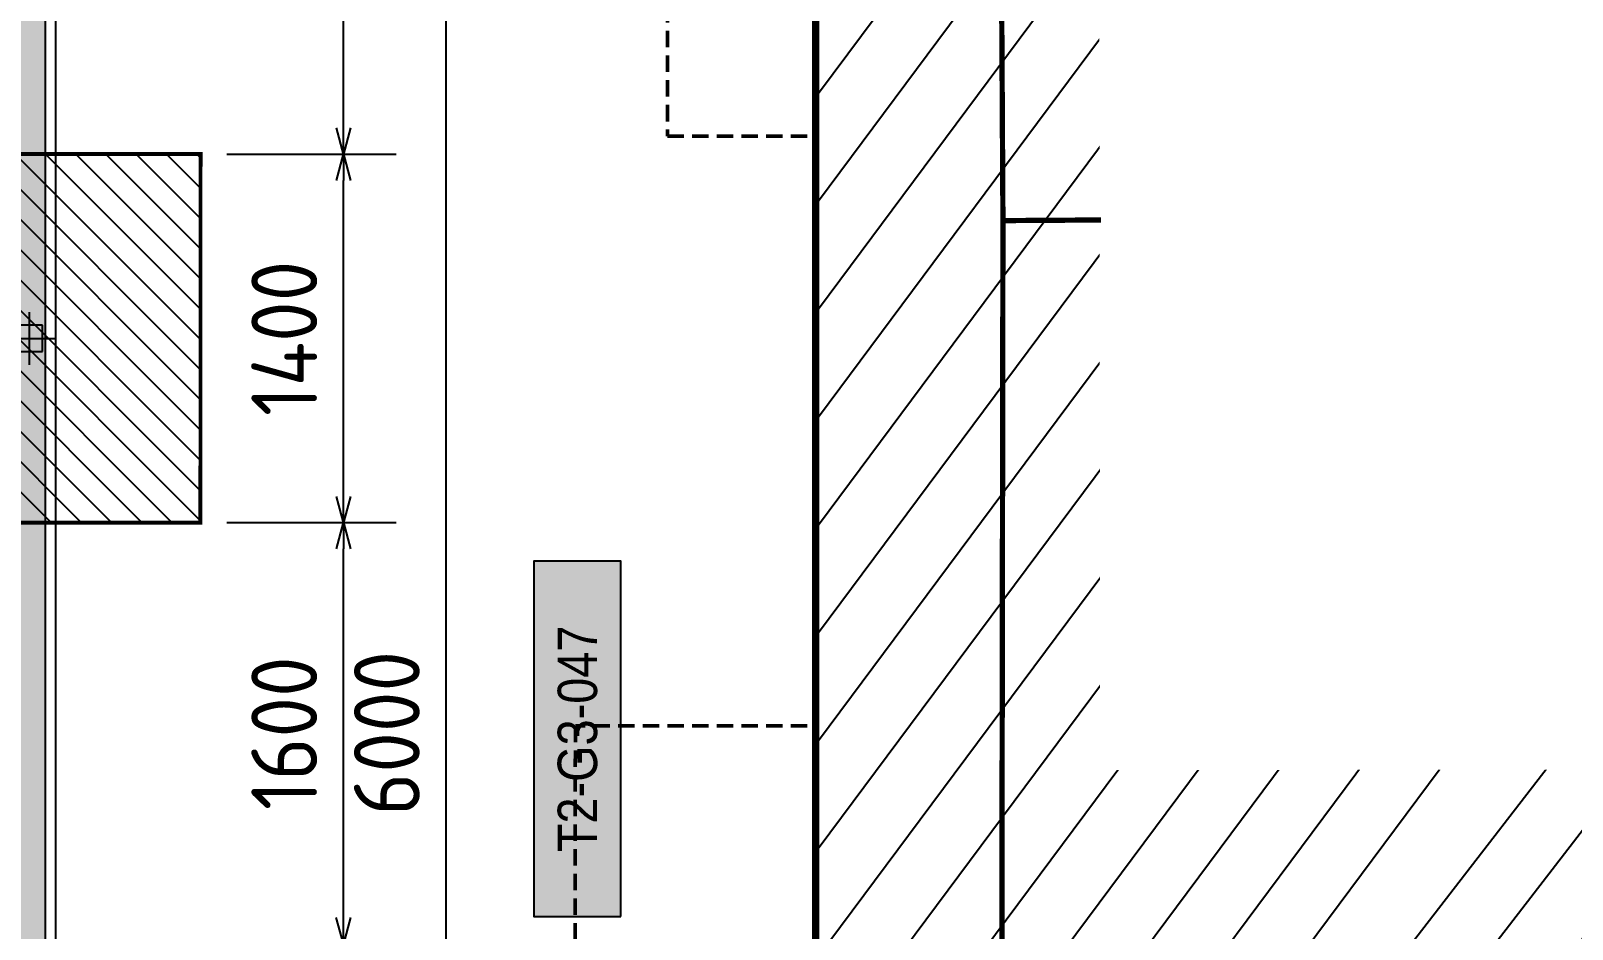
# Model space of a CAD drawing. Header units: centimetres. Extents: x -6122352 to 7132207, y -1694241 to 1947892.
# Drawn here: x 77676 to 83534, y -118284 to -114872 of the extents above; entities that cross this region are included whole.
import ezdxf
from ezdxf.enums import TextEntityAlignment as Align
from ezdxf.xclip import XClip

# ---------------------------------------------------------------- set-up
doc = ezdxf.new("R2010")
doc.units = ezdxf.units.CM
doc.header["$MEASUREMENT"] = 0
doc.header["$XCLIPFRAME"] = 2
doc.header["$PDMODE"] = 66
doc.header["$PDSIZE"] = 100
doc.linetypes.add('DASHED2', pattern=[0.375, 0.25, -0.125])
doc.linetypes.add('XR-AR-END-SETTING OUT PLAN$0$23261-XR-AR-SI-GF$0$HIDDEN', pattern=[0.375, 0.25, -0.125])
for name, color, linetype in [('00-MI-DIM', 7, 'Continuous'), ('23585-XR-AR-BOUNDARY WALLS AND SETBACKS$0$setback', 7, 'XR-AR-END-SETTING OUT PLAN$0$23261-XR-AR-SI-GF$0$HIDDEN'), ('@MI-FOOTINGS', 7, 'Continuous'), ('@MI-REF LAYER', 7, 'Continuous'), ('@MI-TYPE-02', 6, 'Continuous'), ('B_TH_6', 7, 'Continuous'), ('PANEL-TAGS', 7, 'Continuous')]:
    doc.layers.add(name, color=color, linetype=linetype)
doc.layers.add('08-Compound Wall-2', color=6, linetype='Continuous', lineweight=25, true_color=0xff00ff)
for name, color, linetype, lineweight in [('@ Foundations', 4, 'DASHED2', 50), ('A-ANNO-TEXT', 3, 'Continuous', 25), ('XR-AR-END-SETTING OUT PLAN$0$23585-XR-AR-END-GROUND FLOOR$0$A-GLAZ-SILL', 8, 'Continuous', 5), ('XR-AR-END-SETTING OUT PLAN$0$23585-XR-AR-END-GROUND FLOOR$0$A-GLAZ-WNDO', 232, 'Continuous', 9), ('XR-AR-END-SETTING OUT PLAN$0$23585-XR-AR-END-GROUND FLOOR$0$A-WALL', 7, 'Continuous', 30)]:
    doc.layers.add(name, color=color, linetype=linetype, lineweight=lineweight)
doc.styles.add('PANELTAG_STYLE', font='arial.ttf')
doc.styles.add('Schueco-BEMSTIL', font='isocpeur.ttf', dxfattribs={"width": 0.9})
doc.dimstyles.new('MI- JWC-TXT-2.5 MM', dxfattribs={"dimscale": 1.5, "dimtxt": 2.5, "dimasz": 1, "dimexe": 2, "dimexo": 1, "dimgap": 1, "dimtad": 1, "dimdec": 0, "dimdsep": 46, "dimtxsty": 'Schueco-BEMSTIL', "dimblk": 'OPEN30', "dimcen": 0, "dimdle": 2, "dimclrd": 140, "dimclre": 8, "dimclrt": 40, "dimadec": 0, "dimazin": 2, "dimtfac": 1, "dimtdec": 0, "dimtix": 1, "dimtmove": 2, "dimatfit": 3, "dimldrblk": 'OPEN', "dimfxl": 2, "dimlwd": -1, "dimlwe": -1, "dimarcsym": 0})

# ---------------------------------------------------------------- blocks, each defined once
blk = doc.blocks.new('23585-XR-AR-BOUNDARY WALLS AND SETBACKS')
at = {"layer": '08-Compound Wall-2'}
blk.add_lwpolyline([(496524.287, 2768880.8739), (496541.9083, 2768864.7278)], dxfattribs=at)
at = {"layer": '23585-XR-AR-BOUNDARY WALLS AND SETBACKS$0$setback', "ltscale": 40, "const_width": 0.05}
blk.add_lwpolyline([(496542.7615, 2768867.8793), (496546.9164, 2768872.4137), (496550.9698, 2768876.8374), (496555.0232, 2768881.2612), (496559.0766, 2768885.685), (496563.13, 2768890.1088), (496567.1836, 2768894.5325), (496571.237, 2768898.9562), (496575.3899, 2768903.4888), (496561.0132, 2768916.663), (496556.8596, 2768912.13), (496552.8062, 2768907.7062), (496548.7528, 2768903.2824), (496544.6994, 2768898.8586), (496540.6457, 2768894.4347), (496536.5924, 2768890.011), (496534.4644, 2768887.6886), (496532.5389, 2768885.5873), (496528.3843, 2768881.0529), (496542.7615, 2768867.8793)], dxfattribs=at)
blk = doc.blocks.new('A$C9d9485f6')
at = {"layer": 'A-ANNO-TEXT', "rotation": 312.4881850805905}
blk.add_blockref('23585-XR-AR-BOUNDARY WALLS AND SETBACKS', (-2377088.5348, -1504219.2521), dxfattribs=at)
blk = doc.blocks.new('XR-AR-END-SETTING OUT PLAN')
at = {"layer": 'XR-AR-END-SETTING OUT PLAN$0$23585-XR-AR-END-GROUND FLOOR$0$A-GLAZ-SILL', "color": 8}
blk.add_line((3250.3, 17540.3), (3250.1, 14850), dxfattribs=at)
at = {"layer": 'XR-AR-END-SETTING OUT PLAN$0$23585-XR-AR-END-GROUND FLOOR$0$A-GLAZ-WNDO', "color": 8}
for p, q in [((3000.3, 17540.3), (3000.1, 14850)), ((3000.3, 17540.3), (3250.3, 17540.3)), ((3150.1, 14850), (3150.3, 17540.3)), ((3000.3, 17490.3), (3150.3, 17490.3)), ((3150.1, 16727.2), (3000.1, 16727.2)), ((3150.1, 16677.2), (3000.1, 16677.2)), ((3150.1, 15777.2), (3000.1, 15777.2)), ((3150.1, 15727.2), (3000.1, 15727.2)), ((3150.1, 14900), (3000.1, 14900)), ((3000.1, 14850), (3250.1, 14850))]:
    blk.add_line(p, q, dxfattribs=at)
for points in [[(3050.3, 17490.3), (3050.1, 16727.2)], [(3050.1, 16677.2), (3050.1, 15777.2)], [(3050.1, 15727.2), (3050.1, 14900)]]:
    blk.add_lwpolyline(points, dxfattribs=at)
at = {"layer": 'XR-AR-END-SETTING OUT PLAN$0$23585-XR-AR-END-GROUND FLOOR$0$A-WALL', "color": 8}
for points in [[(3550.1, 19773.3), (3550.1, 19523.3), (3250.1, 19523.3), (3250.3, 17540.3), (3000.3, 17540.3), (3000.1, 19773.3)], [(3000.1, 12900), (3250.1, 12900), (3250.1, 13750), (3250.1, 14850), (3000.1, 14850)]]:
    blk.add_lwpolyline(points, close=True, dxfattribs=at)
blk = doc.blocks.new('END UNIT')
at = {"xscale": 0.001, "yscale": 0.001, "zscale": 0.001}
blk.add_blockref('XR-AR-END-SETTING OUT PLAN', (-9.1502, 0), dxfattribs=at)
blk = doc.blocks.new('TH_6')
blk.add_blockref('END UNIT', (495802.3054, 2769163.9966))
blk = doc.blocks.new('A$Ce2a03a74')
at = {"layer": 'B_TH_6', "xscale": 999.9914829579993, "yscale": 999.9914829579993, "zscale": 999.9914829579993}
blk.add_blockref('TH_6', (-495790404.5, -2769140733.3), dxfattribs=at)
blk = doc.blocks.new('23585-XR-AR-MALDIVE-2$0$TH_6')
at = {"ltscale": 10, "xscale": 0.00100002623446598, "yscale": 0.00100002623446598, "zscale": 0.00100002623446598}
blk.add_blockref('A$Ce2a03a74', (495794.6272, 2769164.3184), dxfattribs=at)
at = {"layer": '@ Foundations', "linetype": 'DASHED2', "ltscale": 0.25}
for points in [[(495795.5804, 2769181.1868), (495796.9804, 2769181.1868), (495796.9804, 2769183.0868), (495795.5804, 2769183.0868)], [(495795.2303, 2769176.2469), (495797.3303, 2769176.2469), (495797.3303, 2769178.9469), (495795.2303, 2769178.9469)]]:
    blk.add_lwpolyline(points, close=True, dxfattribs=at)
blk = doc.blocks.new('_Open30')
at = {"color": 0, "linetype": 'ByBlock', "lineweight": -2}
for p, q in [((-1, 0.268), (0, 0)), ((0, 0), (-1, -0.268)), ((0, 0), (-1, 0))]:
    blk.add_line(p, q, dxfattribs=at)
blk = doc.blocks.new('*D1449')
at = {"layer": '00-MI-DIM', "color": 8, "transparency": 16777216}
for p, q in [((395141.1, -182682.4), (396765.8, -182682.7)), ((395138.9, -188682.4), (396764.7, -188682.7))]:
    blk.add_line(p, q, dxfattribs=at)
at = {"layer": '00-MI-DIM', "color": 140, "transparency": 16777216}
blk.add_line((396564.7, -188582.6), (396565.8, -182782.6), dxfattribs=at)
at = {"layer": 'Defpoints', "color": 0, "transparency": 16777216}
for p in [(395041.1, -182682.4), (396565.8, -182682.6), (395038.9, -188682.4)]:
    blk.add_point(p, dxfattribs=at)
at = {"layer": '00-MI-DIM', "color": 140, "transparency": 16777216, "xscale": 100, "yscale": 100, "zscale": 100}
for p, rotation in [((396565.8, -182682.6), 89.98973417893167), ((396564.7, -188682.6), 269.9897341789317)]:
    blk.add_blockref('_Open30', p, dxfattribs=dict(at, rotation=rotation))
at = {"layer": '00-MI-DIM', "color": 40, "transparency": 16777216, "insert": (396340.2, -185682.6), "char_height": 250, "attachment_point": 5, "rotation": 89.98973, "style": 'Schueco-BEMSTIL'}
blk.add_mtext('6000', dxfattribs=at)
blk = doc.blocks.new('_Open')
at = {"color": 0, "linetype": 'ByBlock', "lineweight": -2}
for p, q in [((-1, 0.2), (0, 0)), ((-1, -0.2), (0, 0)), ((0, 0), (-1, 0))]:
    blk.add_line(p, q, dxfattribs=at)
blk = doc.blocks.new('T2-FOOTING PLAN')
at = {"layer": '@MI-FOOTINGS', "transparency": 33554679}
h = blk.add_hatch(dxfattribs=at)
h.set_pattern_fill('ANSI31', color=8, scale=650)
h.paths.add_polyline_path([(-700, 650), (700, 650), (700, -650), (-700, -650)])
at = {"layer": '@MI-FOOTINGS', "color": 160, "true_color": 0x3340f0, "const_width": 15}
blk.add_lwpolyline([(-700, 650), (700, 650), (700, -650), (-700, -650)], close=True, dxfattribs=at)
at = {"layer": '@MI-FOOTINGS', "color": 30}
blk.add_point((0, 0), dxfattribs=at)
blk = doc.blocks.new('*D1475')
at = {"layer": '00-MI-DIM', "color": 8, "transparency": 16777216}
for p, q in [((395731.8, -184882.5), (396375.2, -184882.6)), ((395731.5, -186482.5), (396374.9, -186482.6))]:
    blk.add_line(p, q, dxfattribs=at)
at = {"layer": '00-MI-DIM', "color": 140, "transparency": 16777216}
blk.add_line((396174.9, -186382.6), (396175.2, -184982.6), dxfattribs=at)
at = {"layer": 'Defpoints', "color": 0, "transparency": 16777216}
for p in [(395631.8, -184882.5), (396175.2, -184882.6), (395631.5, -186482.5)]:
    blk.add_point(p, dxfattribs=at)
at = {"layer": '00-MI-DIM', "color": 140, "transparency": 16777216, "xscale": 100, "yscale": 100, "zscale": 100}
for p, rotation in [((396175.2, -184882.6), 89.98973417893167), ((396174.9, -186482.6), 269.9897341789317)]:
    blk.add_blockref('_Open30', p, dxfattribs=dict(at, rotation=rotation))
at = {"layer": '00-MI-DIM', "color": 40, "transparency": 16777216, "insert": (395950.1, -185682.5), "char_height": 250, "attachment_point": 5, "rotation": 89.98973, "style": 'Schueco-BEMSTIL'}
blk.add_mtext('1600', dxfattribs=at)
blk = doc.blocks.new('*D1477')
at = {"layer": '00-MI-DIM', "color": 8, "transparency": 16777216}
for p, q in [((395732, -183482.5), (396375.5, -183482.6)), ((395731.8, -184882.5), (396375.2, -184882.6))]:
    blk.add_line(p, q, dxfattribs=at)
at = {"layer": '00-MI-DIM', "color": 140, "transparency": 16777216}
blk.add_line((396175.2, -184782.6), (396175.4, -183582.6), dxfattribs=at)
at = {"layer": 'Defpoints', "color": 0, "transparency": 16777216}
for p in [(395632, -183482.5), (396175.5, -183482.6), (395631.8, -184882.5)]:
    blk.add_point(p, dxfattribs=at)
at = {"layer": '00-MI-DIM', "color": 140, "transparency": 16777216, "xscale": 100, "yscale": 100, "zscale": 100}
for p, rotation in [((396175.5, -183482.6), 89.98973417893167), ((396175.2, -184882.6), 269.9897341789317)]:
    blk.add_blockref('_Open30', p, dxfattribs=dict(at, rotation=rotation))
at = {"layer": '00-MI-DIM', "color": 40, "transparency": 16777216, "insert": (395950.3, -184182.5), "char_height": 250, "attachment_point": 5, "rotation": 89.98973, "style": 'Schueco-BEMSTIL'}
blk.add_mtext('1400', dxfattribs=at)
blk = doc.blocks.new('*D1433')
at = {"layer": '00-MI-DIM', "color": 8, "transparency": 16777216}
for p, q in [((395733.4, -181872.5), (396375.8, -181872.6)), ((395732, -183482.5), (396375.5, -183482.6))]:
    blk.add_line(p, q, dxfattribs=at)
at = {"layer": '00-MI-DIM', "color": 140, "transparency": 16777216}
blk.add_line((396175.5, -183382.6), (396175.7, -181972.6), dxfattribs=at)
at = {"layer": 'Defpoints', "color": 0, "transparency": 16777216}
for p in [(395633.4, -181872.5), (396175.8, -181872.6), (395632, -183482.5)]:
    blk.add_point(p, dxfattribs=at)
at = {"layer": '00-MI-DIM', "color": 140, "transparency": 16777216, "xscale": 100, "yscale": 100, "zscale": 100}
for p, rotation in [((396175.8, -181872.6), 89.98973417893167), ((396175.5, -183482.6), 269.9897341789317)]:
    blk.add_blockref('_Open30', p, dxfattribs=dict(at, rotation=rotation))
at = {"layer": '00-MI-DIM', "color": 40, "transparency": 16777216, "insert": (395950.6, -182677.5), "char_height": 250, "attachment_point": 5, "rotation": 89.98973, "style": 'Schueco-BEMSTIL'}
blk.add_mtext('1610', dxfattribs=at)
blk = doc.blocks.new('PANELTAG')
at = {"layer": 'PANEL-TAGS', "color": 1}
blk.add_lwpolyline([(-13.5, -3.3), (13.5, -3.3), (13.5, 3.3), (-13.5, 3.3)], close=True, dxfattribs=at)
at = {"layer": 'PANEL-TAGS', "color": 40, "true_color": 0xffd700}
blk.add_solid([(-13.5, -3.3), (13.5, -3.3), (-13.5, 3.3), (13.5, 3.3)], dxfattribs=at)
at = {"layer": 'PANEL-TAGS', "color": 5, "style": 'PANELTAG_STYLE', "width": 0.85}
blk.add_attdef('TAGNO', text='', height=3, dxfattribs=at).set_placement((0, 0), align=Align.MIDDLE)
blk = doc.blocks.new('M3 REF WITH TABLES')
at = {"color": 1, "const_width": 0.02}
blk.add_lwpolyline([(84.4076, 21.1572), (84.263, 26.2573), (74.5, 35.2268), (74.7501, 35.5036), (74.5, 35.2268), (72.1153, 37.3857), (66.8345, 37.2673)], dxfattribs=at)
blk = doc.blocks.new('T2-MID PARTITION HALF')
at = {"layer": '@MI-TYPE-02'}
h = blk.add_hatch(color=256, dxfattribs=at)
h.dxf.hatch_style = 1
h.paths.add_polyline_path([(-62.2, 5901.9), (-60, 0), (60, 0), (57.8, 5901.8)])
h.paths.add_polyline_path([(-60, 11911.9), (-62.1, 5911.9), (57.9, 5911.8), (60, 11911.8)])
h.paths.add_polyline_path([(-57.9, 17921.9), (-60, 11921.9), (60, 11921.8), (62.1, 17921.8)])
h.paths.add_polyline_path([(-55.8, 23931.9), (-57.9, 17931.9), (62.1, 17931.8), (64.2, 23931.8)])
at = {"layer": '@MI-TYPE-02', "const_width": 2.5}
blk.add_lwpolyline([(-57.9, 17921.9), (-60, 11921.9), (60, 11921.8), (62.1, 17921.8)], close=True, dxfattribs=at)
at = {"layer": '@MI-FOOTINGS', "rotation": 89.98973417812736}
blk.add_blockref('T2-FOOTING PLAN', (2.9, 16421.8), dxfattribs=at)
at = {"layer": '00-MI-DIM'}
for base, p1, p2, picture, middle in [((1196.8, 18731.6), (653, 17121.7), (654.4, 18731.7), '*D1433', (971.6, 17926.7)), ((1196.5, 17121.6), (652.8, 15721.7), (653, 17121.7), '*D1477', (971.4, 16421.7)), ((1196.2, 15721.6), (652.5, 14121.7), (652.8, 15721.7), '*D1475', (971.1, 14921.7))]:
    dim = blk.add_linear_dim(base=base, p1=p1, p2=p2, angle=89.98973, dimstyle='MI- JWC-TXT-2.5 MM', dxfattribs=at)
    dim.commit()
    dim.dimension.update_dxf_attribs({"geometry": picture, "text_midpoint": middle, "insert": (-394979, 200604.2)})
dim = blk.add_linear_dim(base=(1586.8, 17921.6), p1=(60, 11921.8), p2=(62.1, 17921.8), angle=89.98973, dimstyle='MI- JWC-TXT-2.5 MM', dxfattribs=at)
dim.commit()
dim.dimension.update_dxf_attribs({"geometry": '*D1449', "text_midpoint": (1586.3, 14921.6), "dimtype": 128, "insert": (-394979, 200604.2)})

msp = doc.modelspace()

# ---------------------------------------------------------------- block references
at = {"layer": '@MI-REF LAYER', "xscale": 1000, "yscale": 1000, "zscale": 1000}
msp.add_blockref('A$C9d9485f6', (-23958.95046, 48155.57226), dxfattribs=at)

# ---------------------------------------------------------------- next in the draw order: block references
at = {"layer": '@MI-REF LAYER'}
ref = msp.add_blockref('23585-XR-AR-MALDIVE-2$0$TH_6', (-496208326.75748, -2769208174.62717), dxfattribs=dict(at, xscale=1000, yscale=1000, zscale=1000, rotation=359.9898026799146))
XClip(ref).set_block_clipping_path([(495793.2153109959, 2769187.9362808168), (495793.2149762735, 2769163.9962983076), (495847.2527617854, 2769163.9963486344), (495847.2530682934, 2769187.9363225577), (495838.3004571754, 2769187.9363762513), (495832.3004524545, 2769187.9363386966), (495826.3004476223, 2769187.9363010433), (495820.3004380227, 2769187.936263551), (495814.3003051635, 2769187.9363737656), (495808.3002954731, 2769187.9363360275), (495805.1553202597, 2769187.9363550907), (495802.3004406337, 2769187.9364336496), (495796.0054077078, 2769187.9363346901)])

# ---------------------------------------------------------------- next in the draw order: block references
at = {"layer": '@MI-TYPE-02', "color": 6}
msp.add_blockref('T2-MID PARTITION HALF', (77667.68991, -132461.75895), dxfattribs=at)
at = {"layer": 'PANEL-TAGS'}
ref = msp.add_blockref('PANELTAG', (79753.17174, -117561.53945), dxfattribs=dict(at, xscale=50.00000000000001, yscale=50.00000000000001, zscale=50.00000000000001, rotation=90.00000000000001))
ref.add_attrib('TAGNO', 'T2-G3-047', dxfattribs={"color": 5, "height": 150, "rotation": 90, "style": 'PANELTAG_STYLE', "width": 0.85}).set_placement((79753.17174, -117561.53945), align=Align.MIDDLE_CENTER)

# ---------------------------------------------------------------- next in the draw order: wipeouts: each hides what was drawn before it
at = {"color": 10}
msp.add_wipeout([(80671.09276, -112688.69272), (80668.67596, -126962.21613), (128969.67575, -126970.54477), (128972.26076, -112697.21488), (122722.14929, -112696.02493), (122722.23043, -112996.632), (86921.09499, -112990.26023), (86921.28314, -112689.63707), (80669.79354, -112688.67491)], dxfattribs=at).dxf.layer = '@MI-REF LAYER'

# ---------------------------------------------------------------- next in the draw order: hatches: boundary and pattern name
at = {"layer": '@MI-REF LAYER'}
h = msp.add_hatch(dxfattribs=at)
h.set_pattern_fill('ANSI31', color=256, scale=1999.999998, angle=6.722712846)
h.set_pattern_definition([(51.722712846, (-2376887221.96, -1504247764.22), (-196.255499328, 154.866971583), [])])
h.paths.add_polyline_path([(128968.37126, -126970.6408), (128972.26078, -112697.12117), (122722.14929, -112696.0088), (122722.23043, -112996.632), (86921.34586, -112990.26027), (86919.76512, -112689.84804), (80669.78828, -112688.77022), (80667.37725, -126962.31121)])

# ---------------------------------------------------------------- next in the draw order: linework, layer by layer
at = {"layer": '@MI-REF LAYER', "color": 1, "const_width": 20}
msp.add_lwpolyline([(77687.43018, -132401.89444), (81350.65677, -128850.49234), (81370.63228, -115592.714), (81743.64907, -115590.18421), (81370.63228, -115592.714), (81351.88309, -112375.97188), (77697.72084, -108561.87828)], dxfattribs=at)

# ---------------------------------------------------------------- next in the draw order: wipeouts: each hides what was drawn before it
msp.add_wipeout([(81736.65029, -113980.08072), (88706.13384, -113973.12614), (88709.82593, -117673.12429), (81740.34238, -117680.07888)]).dxf.layer = '@MI-REF LAYER'

# ---------------------------------------------------------------- next in the draw order: linework, layer by layer
at = {"layer": '@MI-REF LAYER', "const_width": 5}
msp.add_lwpolyline([(80668.68173, -126962.21613), (128969.67575, -126970.54571), (128972.26078, -112697.12117), (122722.14929, -112696.0088), (122722.23043, -112996.632), (86921.09499, -112990.26023), (86921.28314, -112689.63707), (80671.09276, -112688.67513)], close=True, dxfattribs=at)

# ---------------------------------------------------------------- next in the draw order: block references
at = {"layer": '@MI-REF LAYER', "xscale": 1000, "yscale": 1000, "zscale": 1000, "rotation": 312.4882889992022}
msp.add_blockref('M3 REF WITH TABLES', (5073.57098, -84448.84299), dxfattribs=at)

doc.saveas('drawing.dxf')
